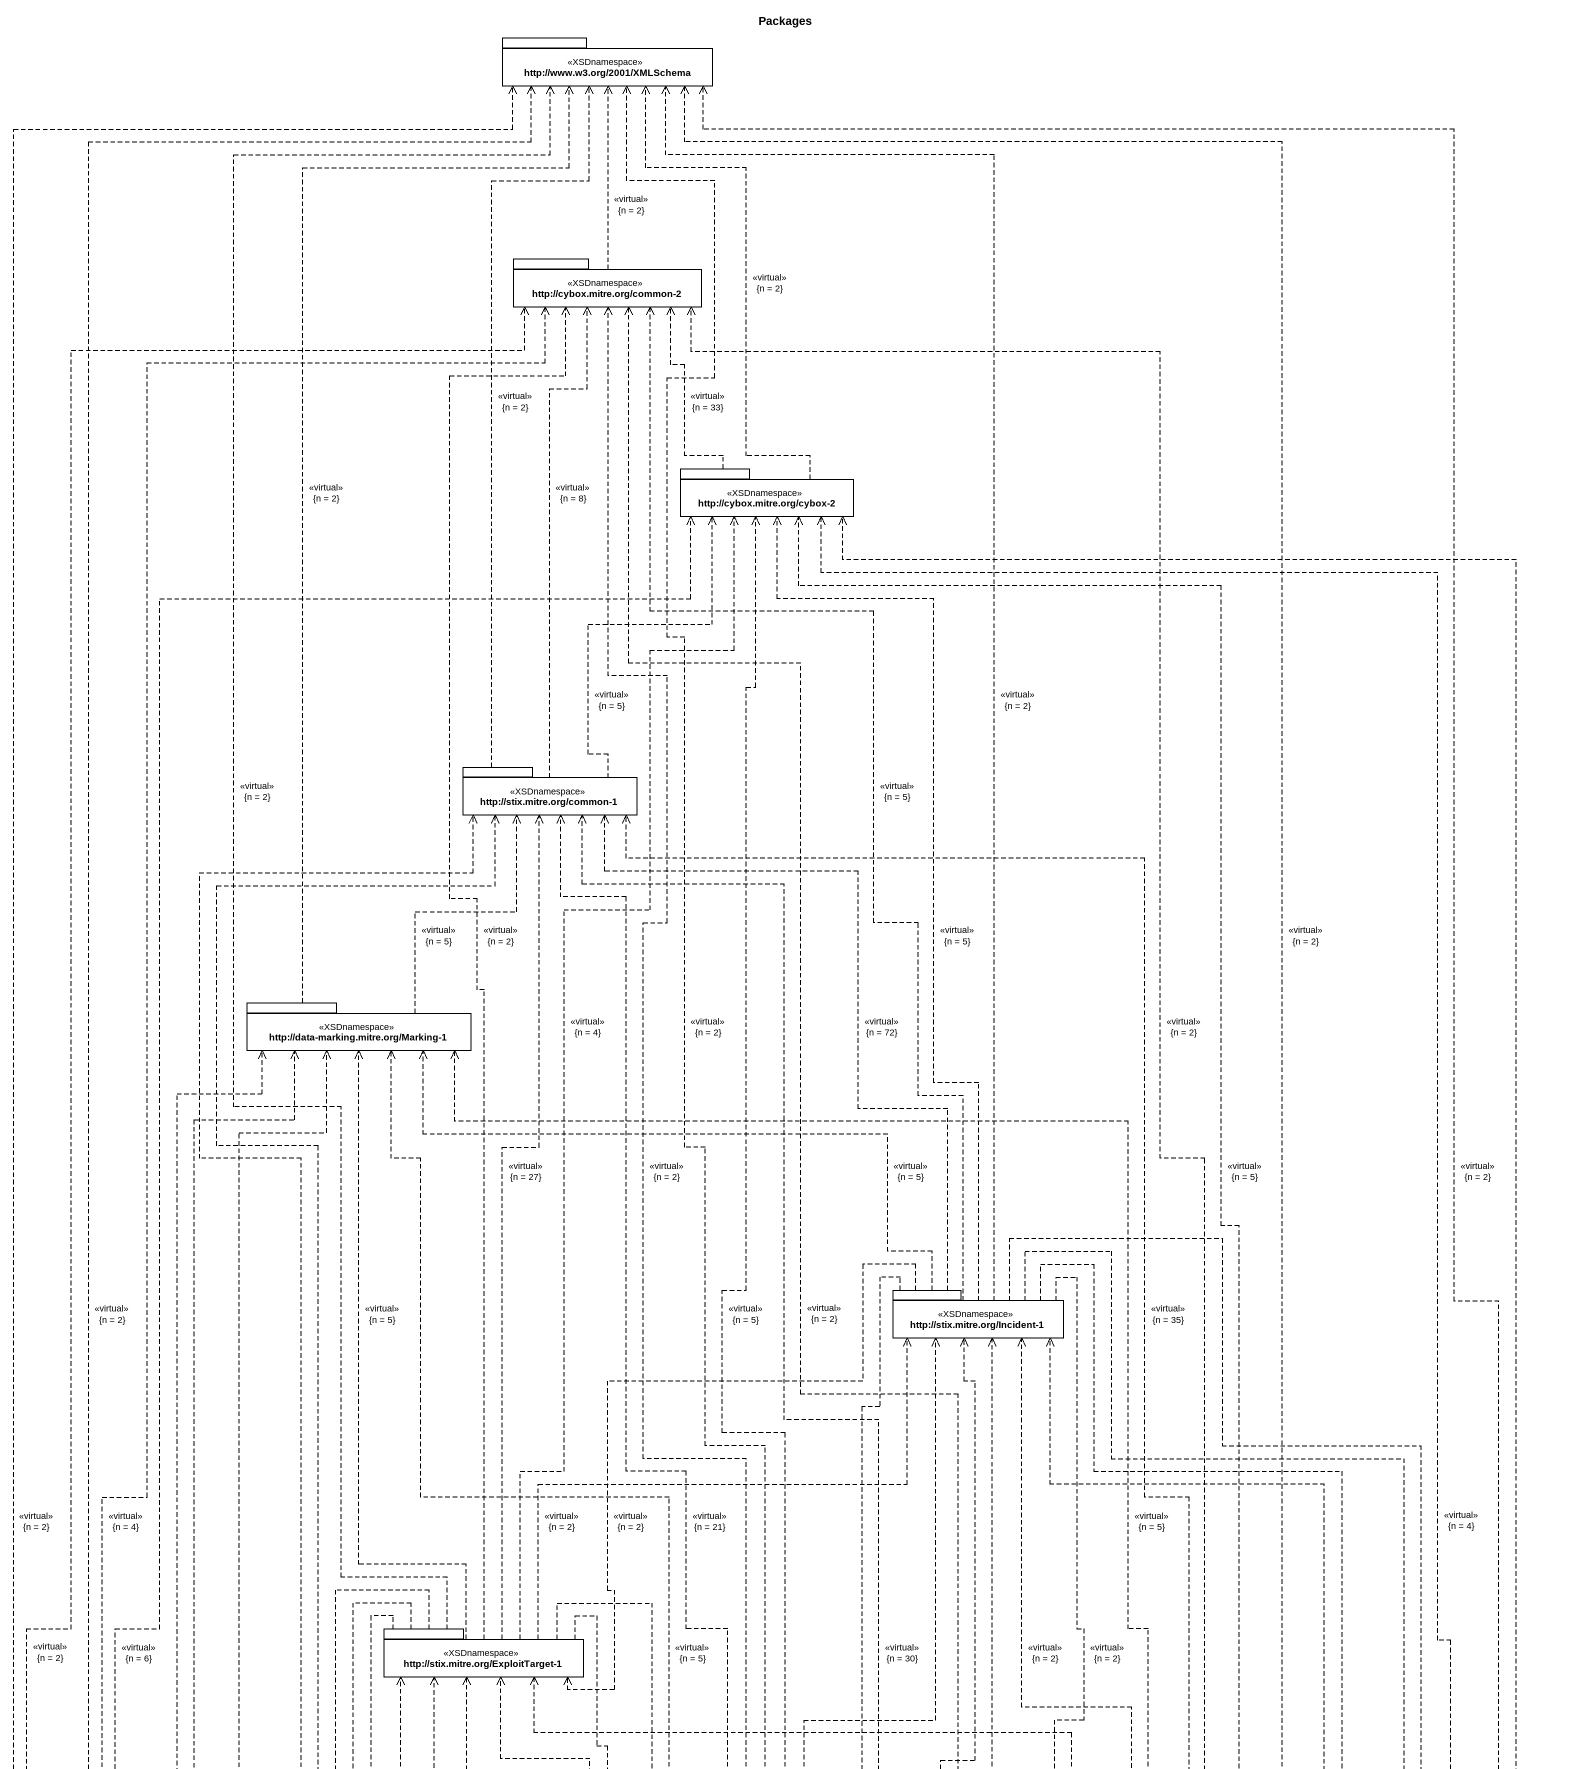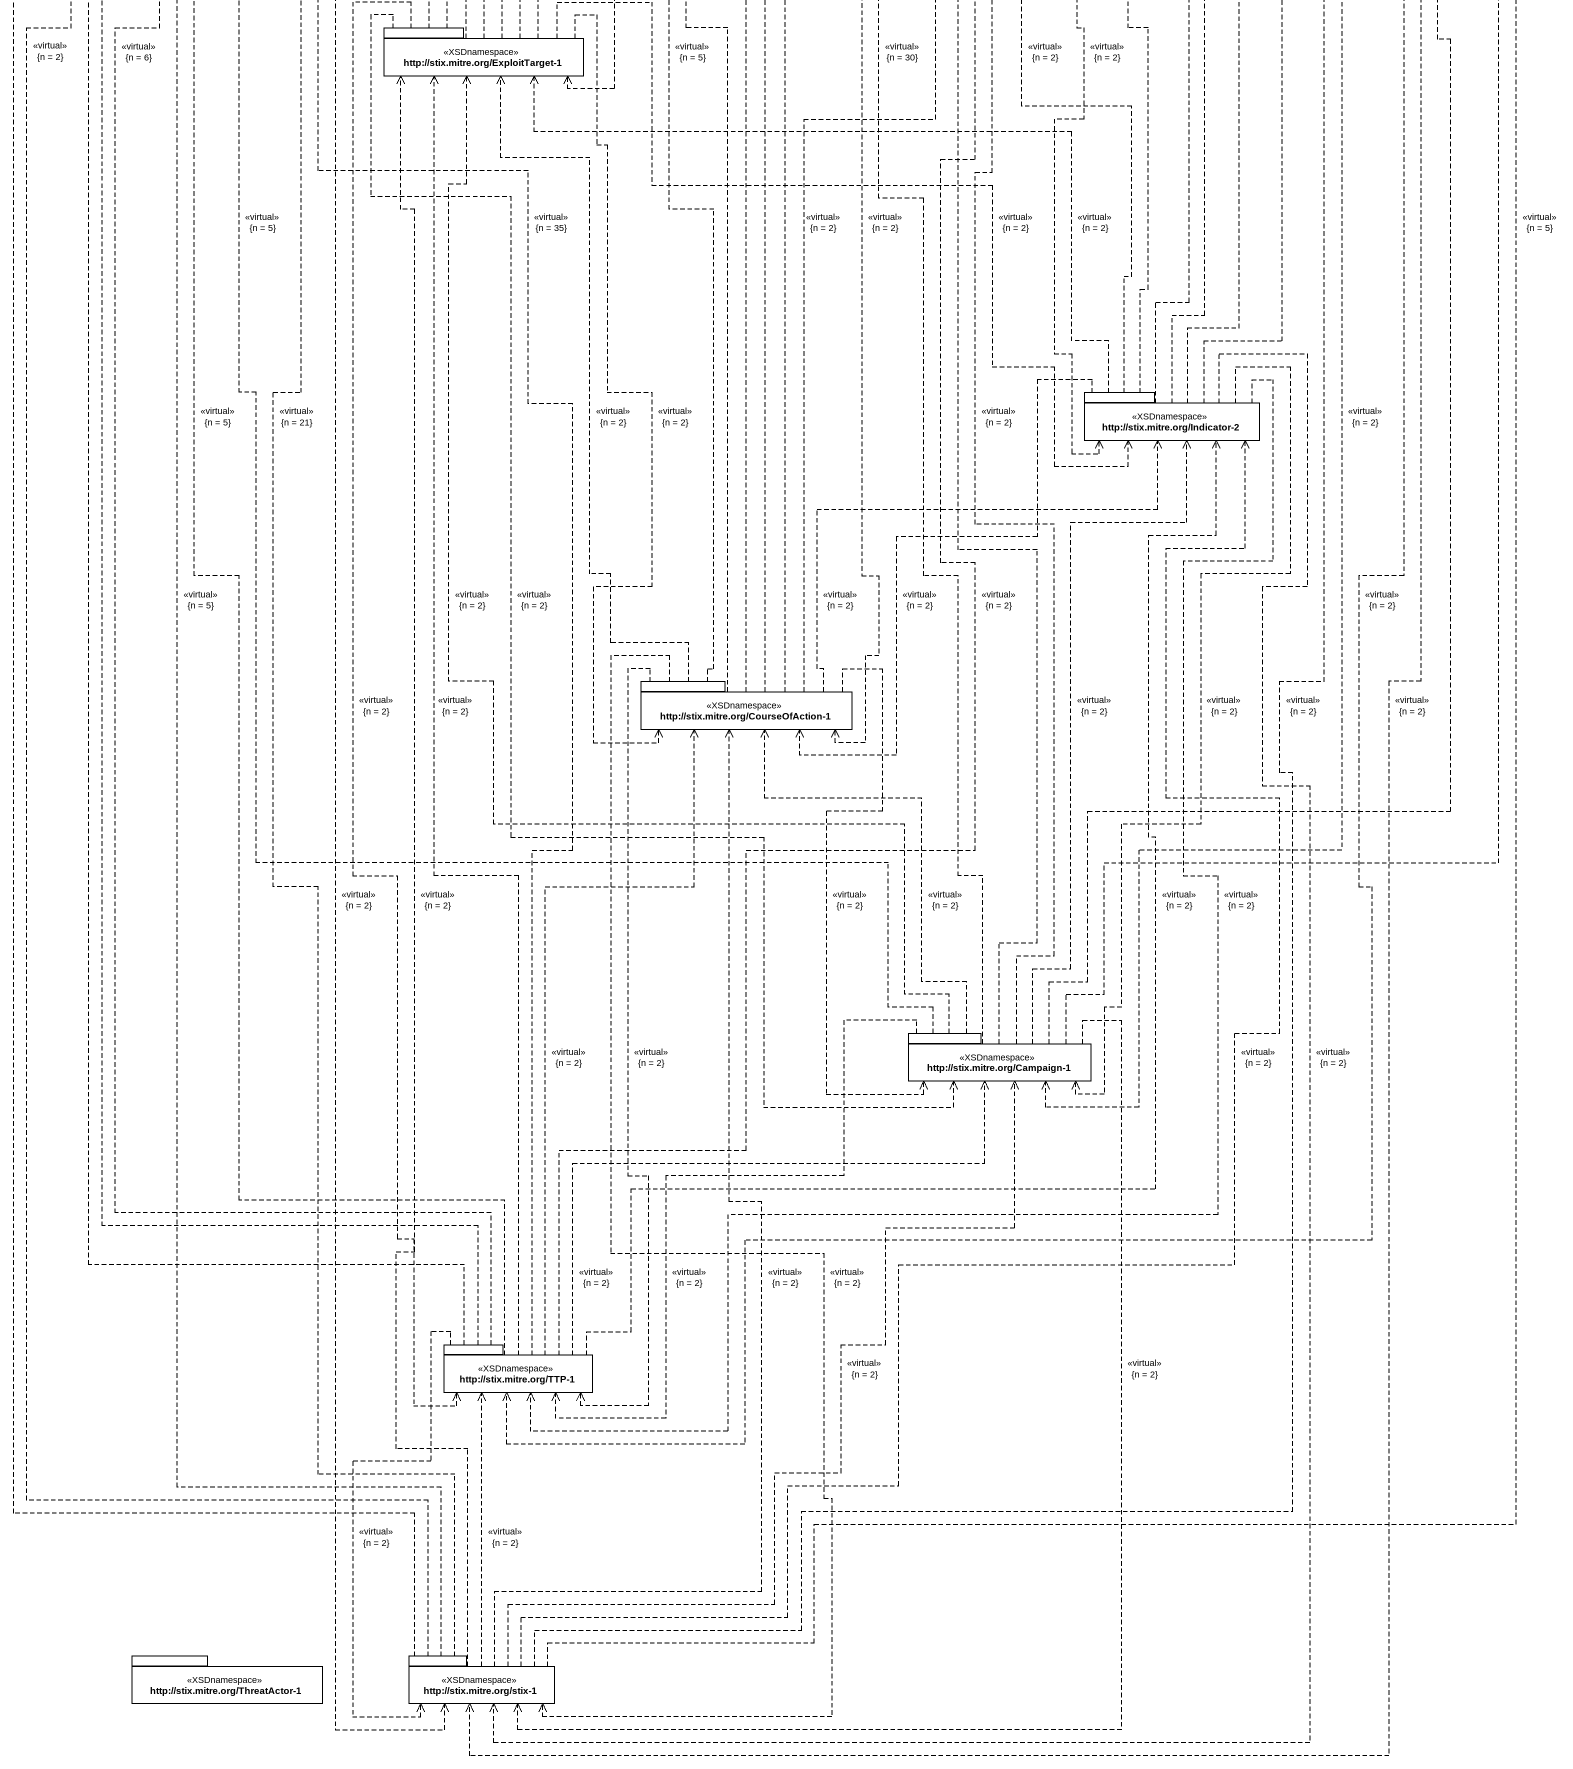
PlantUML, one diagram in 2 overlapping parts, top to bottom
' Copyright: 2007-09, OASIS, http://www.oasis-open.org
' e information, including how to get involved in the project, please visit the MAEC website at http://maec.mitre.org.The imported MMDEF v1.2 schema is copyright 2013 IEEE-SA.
@startuml
title Packages
package "http://www.w3.org/2001/XMLSchema" as http_www_w3_org_2001 <<XSDnamespace>> {
}
package "http://cybox.mitre.org/common-2" as http_cybox_mitre_org_common <<XSDnamespace>> {
}
package "http://cybox.mitre.org/cybox-2" as http_cybox_mitre_org_cybox_2 <<XSDnamespace>> {
}
package "http://stix.mitre.org/common-1" as http_stix_mitre_org_common_1 <<XSDnamespace>> {
}
package "http://data-marking.mitre.org/Marking-1" as http_data_marking_mitre_org <<XSDnamespace>> {
}
package "http://stix.mitre.org/Incident-1" as http_stix_mitre_org <<XSDnamespace>> {
}
package "http://stix.mitre.org/ExploitTarget-1" as http_stix_mitre_org_2 <<XSDnamespace>> {
}
package "http://stix.mitre.org/Indicator-2" as http_stix_mitre_org_3 <<XSDnamespace>> {
}
package "http://stix.mitre.org/CourseOfAction-1" as http_stix_mitre_org_4 <<XSDnamespace>> {
}
package "http://stix.mitre.org/Campaign-1" as http_stix_mitre_org_5 <<XSDnamespace>> {
}
package "http://stix.mitre.org/TTP-1" as http_stix_mitre_org_TTP_1 <<XSDnamespace>> {
}
package "http://stix.mitre.org/ThreatActor-1" as http_stix_mitre_org_6 <<XSDnamespace>> {
}
package "http://stix.mitre.org/stix-1" as http_stix_mitre_org_stix_1 <<XSDnamespace>> {
}
http_cybox_mitre_org_common .up.> http_www_w3_org_2001 : <<virtual>>\n{n = 2}
http_cybox_mitre_org_cybox_2 .up.> http_www_w3_org_2001 : <<virtual>>\n{n = 2}
http_cybox_mitre_org_cybox_2 .up.> http_cybox_mitre_org_common : <<virtual>>\n{n = 33}
http_stix_mitre_org_common_1 .up.> http_www_w3_org_2001 : <<virtual>>\n{n = 2}
http_stix_mitre_org_common_1 .up.> http_cybox_mitre_org_common : <<virtual>>\n{n = 8}
http_stix_mitre_org_common_1 .up.> http_cybox_mitre_org_cybox_2 : <<virtual>>\n{n = 5}
http_data_marking_mitre_org .up.> http_www_w3_org_2001 : <<virtual>>\n{n = 2}
http_data_marking_mitre_org .up.> http_stix_mitre_org_common_1 : <<virtual>>\n{n = 5}
http_stix_mitre_org .up.> http_www_w3_org_2001 : <<virtual>>\n{n = 2}
http_stix_mitre_org .up.> http_cybox_mitre_org_common : <<virtual>>\n{n = 5}
http_stix_mitre_org .up.> http_cybox_mitre_org_cybox_2 : <<virtual>>\n{n = 5}
http_stix_mitre_org .up.> http_stix_mitre_org_common_1 : <<virtual>>\n{n = 72}
http_stix_mitre_org .left.> http_data_marking_mitre_org : <<virtual>>\n{n = 5}
http_stix_mitre_org ..> http_stix_mitre_org_2 : <<virtual>>\n{n = 2}
http_stix_mitre_org ..> http_stix_mitre_org_3 : <<virtual>>\n{n = 2}
http_stix_mitre_org ..> http_stix_mitre_org_4 : <<virtual>>\n{n = 2}
http_stix_mitre_org ..> http_stix_mitre_org_5 : <<virtual>>\n{n = 2}
http_stix_mitre_org ..> http_stix_mitre_org_TTP_1 : <<virtual>>\n{n = 2}
http_stix_mitre_org ..> http_stix_mitre_org_stix_1 : <<virtual>>\n{n = 2}
http_stix_mitre_org_2 .up.> http_www_w3_org_2001 : <<virtual>>\n{n = 2}
http_stix_mitre_org_2 .up.> http_cybox_mitre_org_common : <<virtual>>\n{n = 2}
http_stix_mitre_org_2 .up.> http_cybox_mitre_org_cybox_2 : <<virtual>>\n{n = 4}
http_stix_mitre_org_2 .up.> http_stix_mitre_org_common_1 : <<virtual>>\n{n = 27}
http_stix_mitre_org_2 .up.> http_data_marking_mitre_org : <<virtual>>\n{n = 5}
http_stix_mitre_org_2 .up.> http_stix_mitre_org : <<virtual>>\n{n = 2}
http_stix_mitre_org_2 .right.> http_stix_mitre_org_3 : <<virtual>>\n{n = 2}
http_stix_mitre_org_2 ..> http_stix_mitre_org_4 : <<virtual>>\n{n = 2}
http_stix_mitre_org_2 ..> http_stix_mitre_org_5 : <<virtual>>\n{n = 2}
http_stix_mitre_org_2 ..> http_stix_mitre_org_TTP_1 : <<virtual>>\n{n = 2}
http_stix_mitre_org_2 ..> http_stix_mitre_org_stix_1 : <<virtual>>\n{n = 2}
http_stix_mitre_org_3 .up.> http_www_w3_org_2001 : <<virtual>>\n{n = 2}
http_stix_mitre_org_3 .up.> http_cybox_mitre_org_common : <<virtual>>\n{n = 2}
http_stix_mitre_org_3 .up.> http_cybox_mitre_org_cybox_2 : <<virtual>>\n{n = 5}
http_stix_mitre_org_3 .up.> http_stix_mitre_org_common_1 : <<virtual>>\n{n = 35}
http_stix_mitre_org_3 .up.> http_data_marking_mitre_org : <<virtual>>\n{n = 5}
http_stix_mitre_org_3 .up.> http_stix_mitre_org : <<virtual>>\n{n = 2}
http_stix_mitre_org_3 .left.> http_stix_mitre_org_2 : <<virtual>>\n{n = 2}
http_stix_mitre_org_3 ..> http_stix_mitre_org_4 : <<virtual>>\n{n = 2}
http_stix_mitre_org_3 ..> http_stix_mitre_org_5 : <<virtual>>\n{n = 2}
http_stix_mitre_org_3 ..> http_stix_mitre_org_TTP_1 : <<virtual>>\n{n = 2}
http_stix_mitre_org_3 ..> http_stix_mitre_org_stix_1 : <<virtual>>\n{n = 2}
http_stix_mitre_org_4 .up.> http_www_w3_org_2001 : <<virtual>>\n{n = 2}
http_stix_mitre_org_4 .up.> http_cybox_mitre_org_common : <<virtual>>\n{n = 2}
http_stix_mitre_org_4 .up.> http_cybox_mitre_org_cybox_2 : <<virtual>>\n{n = 5}
http_stix_mitre_org_4 .up.> http_stix_mitre_org_common_1 : <<virtual>>\n{n = 21}
http_stix_mitre_org_4 .up.> http_data_marking_mitre_org : <<virtual>>\n{n = 5}
http_stix_mitre_org_4 .up.> http_stix_mitre_org : <<virtual>>\n{n = 2}
http_stix_mitre_org_4 .up.> http_stix_mitre_org_2 : <<virtual>>\n{n = 2}
http_stix_mitre_org_4 .up.> http_stix_mitre_org_3 : <<virtual>>\n{n = 2}
http_stix_mitre_org_4 ..> http_stix_mitre_org_5 : <<virtual>>\n{n = 2}
http_stix_mitre_org_4 ..> http_stix_mitre_org_TTP_1 : <<virtual>>\n{n = 2}
http_stix_mitre_org_4 ..> http_stix_mitre_org_stix_1 : <<virtual>>\n{n = 2}
http_stix_mitre_org_5 .up.> http_www_w3_org_2001 : <<virtual>>\n{n = 2}
http_stix_mitre_org_5 .up.> http_cybox_mitre_org_common : <<virtual>>\n{n = 2}
http_stix_mitre_org_5 .up.> http_cybox_mitre_org_cybox_2 : <<virtual>>\n{n = 4}
http_stix_mitre_org_5 .up.> http_stix_mitre_org_common_1 : <<virtual>>\n{n = 30}
http_stix_mitre_org_5 .up.> http_data_marking_mitre_org : <<virtual>>\n{n = 5}
http_stix_mitre_org_5 .up.> http_stix_mitre_org : <<virtual>>\n{n = 2}
http_stix_mitre_org_5 .up.> http_stix_mitre_org_2 : <<virtual>>\n{n = 2}
http_stix_mitre_org_5 .up.> http_stix_mitre_org_3 : <<virtual>>\n{n = 2}
http_stix_mitre_org_5 .up.> http_stix_mitre_org_4 : <<virtual>>\n{n = 2}
http_stix_mitre_org_5 ..> http_stix_mitre_org_TTP_1 : <<virtual>>\n{n = 2}
http_stix_mitre_org_5 ..> http_stix_mitre_org_stix_1 : <<virtual>>\n{n = 2}
http_stix_mitre_org_TTP_1 .up.> http_www_w3_org_2001 : <<virtual>>\n{n = 2}
http_stix_mitre_org_TTP_1 .up.> http_cybox_mitre_org_common : <<virtual>>\n{n = 4}
http_stix_mitre_org_TTP_1 .up.> http_cybox_mitre_org_cybox_2 : <<virtual>>\n{n = 6}
http_stix_mitre_org_TTP_1 .up.> http_stix_mitre_org_common_1 : <<virtual>>\n{n = 35}
http_stix_mitre_org_TTP_1 .up.> http_data_marking_mitre_org : <<virtual>>\n{n = 5}
http_stix_mitre_org_TTP_1 .up.> http_stix_mitre_org : <<virtual>>\n{n = 2}
http_stix_mitre_org_TTP_1 .up.> http_stix_mitre_org_2 : <<virtual>>\n{n = 2}
http_stix_mitre_org_TTP_1 .up.> http_stix_mitre_org_3 : <<virtual>>\n{n = 2}
http_stix_mitre_org_TTP_1 .up.> http_stix_mitre_org_4 : <<virtual>>\n{n = 2}
http_stix_mitre_org_TTP_1 .up.> http_stix_mitre_org_5 : <<virtual>>\n{n = 2}
http_stix_mitre_org_TTP_1 ..> http_stix_mitre_org_stix_1 : <<virtual>>\n{n = 2}
http_stix_mitre_org_stix_1 .up.> http_www_w3_org_2001 : <<virtual>>\n{n = 2}
http_stix_mitre_org_stix_1 .up.> http_cybox_mitre_org_common : <<virtual>>\n{n = 2}
http_stix_mitre_org_stix_1 .up.> http_cybox_mitre_org_cybox_2 : <<virtual>>\n{n = 5}
http_stix_mitre_org_stix_1 .up.> http_stix_mitre_org_common_1 : <<virtual>>\n{n = 21}
http_stix_mitre_org_stix_1 .up.> http_data_marking_mitre_org : <<virtual>>\n{n = 5}
http_stix_mitre_org_stix_1 .up.> http_stix_mitre_org : <<virtual>>\n{n = 2}
http_stix_mitre_org_stix_1 .up.> http_stix_mitre_org_2 : <<virtual>>\n{n = 2}
http_stix_mitre_org_stix_1 .up.> http_stix_mitre_org_3 : <<virtual>>\n{n = 2}
http_stix_mitre_org_stix_1 .up.> http_stix_mitre_org_4 : <<virtual>>\n{n = 2}
http_stix_mitre_org_stix_1 .up.> http_stix_mitre_org_5 : <<virtual>>\n{n = 2}
http_stix_mitre_org_stix_1 .up.> http_stix_mitre_org_TTP_1 : <<virtual>>\n{n = 2}
@enduml
